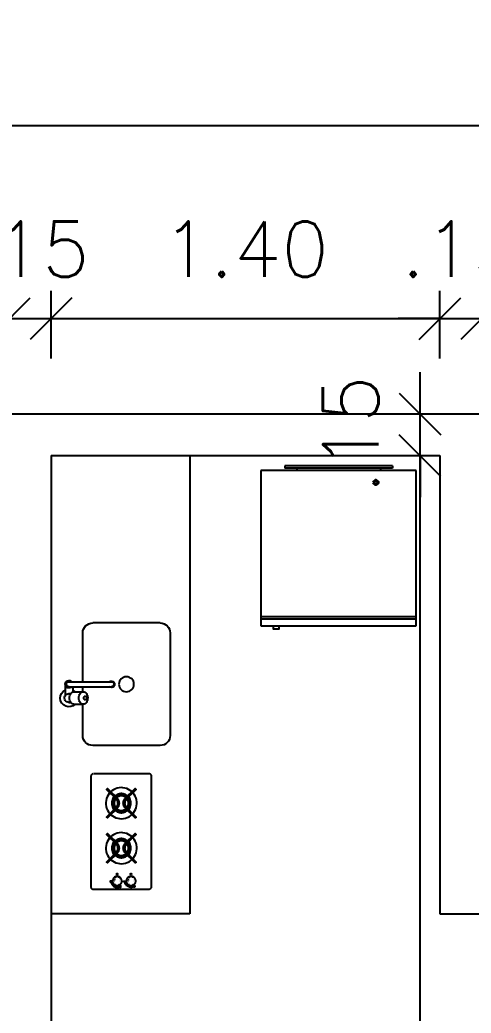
# Model space of a CAD drawing. Header units: millimetres. Extents: x 45003 to 46969, y 6653 to 6979.
# Drawn here: x 45060.404 to 45062.029, y 6876.732 to 6880.308 of the extents above; entities that cross this region are included whole.
import ezdxf

# ---------------------------------------------------------------- set-up
doc = ezdxf.new("R2010")
doc.units = ezdxf.units.MM
for name, color, linetype in [('ARQ-ALVENARIA', 4, 'Continuous'), ('ARQ-COTAS', 30, 'Continuous'), ('ARQ-EQ-COZ', 1, 'Continuous')]:
    doc.layers.add(name, color=color, linetype=linetype)
doc.styles.add('Romans_Anot', font='romans.shx')
doc.dimstyles.new('Escala 1-100', dxfattribs={"dimtxt": 0.2, "dimasz": 0.15, "dimexe": 0.1, "dimexo": 0.2, "dimgap": 0.15, "dimtad": 1, "dimzin": 4, "dimdsep": 46, "dimtxsty": 'Romans_Anot', "dimblk": 'OBLIQUE', "dimcen": 0.25, "dimclrd": 256, "dimclre": 256, "dimclrt": 2, "dimadec": 0, "dimazin": 0, "dimtfac": 1, "dimtix": 1, "dimtmove": 2, "dimatfit": 3, "dimfxl": 0, "dimlwd": -1, "dimlwe": -1, "dimarcsym": 0})

# ---------------------------------------------------------------- blocks, each defined once
blk = doc.blocks.new('Cubinox-e-pl')
for p, q in [((0.445, 0.245), (0.175, 0.245)), ((0.135, 0.205), (0.135, 0.08)), ((0.485, -0.205), (0.485, 0.205)), ((0.0996, 0.08), (0.1372, 0.08)), ((0.065, 0), (0.065, 0.0435)), ((0.08, 0.0725), (0.087, 0.0725)), ((0.08, 0.0375), (0.087, 0.0375)), ((0.08, 0.01), (0.25, 0.01)), ((0.095, 0.01), (0.095, 0.0309)), ((0.0996, 0.03), (0.1372, 0.03)), ((0.135, 0.03), (0.135, 0.01)), ((0.08, -0.01), (0.25, -0.01)), ((0.135, -0.01), (0.135, -0.205)), ((0.445, -0.245), (0.175, -0.245))]:
    blk.add_line(p, q)
blk.add_lwpolyline([(0.0996, 0.08, 0.133256), (0.0932, 0.0783, 0.106756), (0.0871, 0.0727, 0.082828), (0.0834, 0.0649, 0.071352), (0.0819, 0.055, 0.071352), (0.0834, 0.0451, 0.082828), (0.0871, 0.0373, 0.106756), (0.0932, 0.0317, 0.133256), (0.0996, 0.03, 0.133256)], format="xyb")
for points in [[(0.1372, 0.03, 0.133256), (0.1436, 0.0317, 0.106756), (0.1497, 0.0373, 0.082828), (0.1535, 0.0451, 0.071352), (0.1549, 0.055, 0.071352), (0.1535, 0.0649, 0.082828), (0.1497, 0.0727, 0.106756), (0.1436, 0.0783, 0.133256), (0.1372, 0.08, 0.133256), (0.1308, 0.0783, 0.106756), (0.1247, 0.0727, 0.082828), (0.121, 0.0649, 0.071352), (0.1195, 0.055, 0.071352), (0.121, 0.0451, 0.082828), (0.1247, 0.0373, 0.106756), (0.1308, 0.0317, 0.133256)], [(0.1447, 0.0625, 0.133256), (0.1428, 0.062, 0.106756), (0.141, 0.0603, 0.082828), (0.1398, 0.058, 0.071352), (0.1394, 0.055, 0.071352), (0.1398, 0.052, 0.082828), (0.141, 0.0497, 0.106756), (0.1428, 0.048, 0.133256), (0.1447, 0.0475, 0.133256), (0.1466, 0.048, 0.106756), (0.1485, 0.0497, 0.082828), (0.1496, 0.052, 0.071352), (0.15, 0.055, 0.071352), (0.1496, 0.058, 0.082828), (0.1485, 0.0603, 0.106756), (0.1466, 0.062, 0.133256)]]:
    blk.add_lwpolyline(points, format="xyb", close=True)
blk.add_circle((0.31, 0), 0.03)
for centre, radius, start, end in [((0.175, 0.205), 0.04, 90, 180), ((0.445, 0.205), 0.04, 0, 90), ((0.08, 0.055), 0.035, 45.5847, 244.6231), ((0.08, 0.055), 0.0175, 90, 204.62), ((0.055, 0.0435), 0.01, 0, 24.62), ((0.08, 0.055), 0.0175, 211.0027, 270), ((0.08, 0), 0.015, 41.8103, 318.1897), ((0.08, 0), 0.01, 90.0002, 270.0002), ((0.08, 0.055), 0.035, 295.3769, 314.4153), ((0.25, 0), 0.0125, 233.1301, 126.8699), ((0.25, 0), 0.01, 270.0001, 90.0001), ((0.175, -0.205), 0.04, 180, 270), ((0.445, -0.205), 0.04, 270, 0)]:
    blk.add_arc(centre, radius, start, end)
blk = doc.blocks.new('Refrigeradora')
for p, q in [((0.02, 0.325), (0.67, 0.325)), ((0.02, -0.325), (0.02, 0.325)), ((0.63, 0.325), (0.63, -0.325)), ((0.64, 0.325), (0.64, -0.325)), ((0.67, 0.325), (0.67, -0.325)), ((0, -0.225), (0, 0.225)), ((0, 0.225), (0.01, 0.225)), ((0.01, -0.225), (0.01, 0.225)), ((0.01, 0.175), (0.02, 0.175)), ((0.01, -0.175), (0.02, -0.175)), ((0, -0.225), (0.01, -0.225)), ((0.67, -0.325), (0.02, -0.325))]:
    blk.add_line(p, q)
blk.add_lwpolyline([(0.67, 0.274), (0.682, 0.274), (0.682, 0.2485), (0.67, 0.2485)])
blk = doc.blocks.new('_Oblique')
at = {"color": 0, "linetype": 'ByBlock', "lineweight": -2}
blk.add_line((-0.5, -0.5), (0.5, 0.5), dxfattribs=at)
blk = doc.blocks.new('*D87')
at = {"layer": 'ARQ-COTAS', "transparency": 16777216}
for p, q in [((45058.0665, 6879.0893), (45058.0665, 6879.3324)), ((45060.3665, 6879.0893), (45060.3665, 6879.3324)), ((45058.0665, 6879.2324), (45060.3665, 6879.2324))]:
    blk.add_line(p, q, dxfattribs=at)
at = {"layer": 'Defpoints', "color": 0, "transparency": 16777216}
for p in [(45060.3665, 6879.2324), (45058.0665, 6878.8893), (45060.3665, 6878.8893)]:
    blk.add_point(p, dxfattribs=at)
at = {"layer": 'ARQ-COTAS', "transparency": 16777216, "xscale": 0.15, "yscale": 0.15, "zscale": 0.15, "rotation": 180}
blk.add_blockref('_Oblique', (45058.0665, 6879.2324), dxfattribs=at)
at = {"layer": 'ARQ-COTAS', "transparency": 16777216, "xscale": 0.15, "yscale": 0.15, "zscale": 0.15}
blk.add_blockref('_Oblique', (45060.3665, 6879.2324), dxfattribs=at)
at = {"layer": 'ARQ-COTAS', "color": 2, "transparency": 16777216, "insert": (45059.2165, 6879.4824), "char_height": 0.2, "attachment_point": 5, "style": 'Romans_Anot'}
blk.add_mtext('2.30', dxfattribs=at)
blk = doc.blocks.new('*D88')
at = {"layer": 'ARQ-COTAS', "transparency": 16777216}
for p, q in [((45060.3665, 6879.0893), (45060.3665, 6879.3324)), ((45060.5165, 6879.0893), (45060.5165, 6879.3324)), ((45060.3665, 6879.2324), (45060.2165, 6879.2324)), ((45060.3665, 6879.2324), (45060.5165, 6879.2324)), ((45060.5165, 6879.2324), (45060.6665, 6879.2324))]:
    blk.add_line(p, q, dxfattribs=at)
at = {"layer": 'Defpoints', "color": 0, "transparency": 16777216}
for p in [(45060.5165, 6879.2324), (45060.3665, 6878.8893), (45060.5165, 6878.8893)]:
    blk.add_point(p, dxfattribs=at)
at = {"layer": 'ARQ-COTAS', "transparency": 16777216, "xscale": 0.15, "yscale": 0.15, "zscale": 0.15}
blk.add_blockref('_Oblique', (45060.3665, 6879.2324), dxfattribs=at)
at = {"layer": 'ARQ-COTAS', "transparency": 16777216, "xscale": 0.15, "yscale": 0.15, "zscale": 0.15, "rotation": 180}
blk.add_blockref('_Oblique', (45060.5165, 6879.2324), dxfattribs=at)
at = {"layer": 'ARQ-COTAS', "color": 2, "transparency": 16777216, "insert": (45060.4415, 6879.4824), "char_height": 0.2, "attachment_point": 5, "style": 'Romans_Anot'}
blk.add_mtext('.15', dxfattribs=at)
blk = doc.blocks.new('*D89')
at = {"layer": 'ARQ-COTAS', "transparency": 16777216}
for p, q in [((45060.5165, 6879.0893), (45060.5165, 6879.3324)), ((45061.9165, 6879.0893), (45061.9165, 6879.3324)), ((45060.5165, 6879.2324), (45061.9165, 6879.2324))]:
    blk.add_line(p, q, dxfattribs=at)
at = {"layer": 'Defpoints', "color": 0, "transparency": 16777216}
for p in [(45061.9165, 6879.2324), (45060.5165, 6878.8893), (45061.9165, 6878.8893)]:
    blk.add_point(p, dxfattribs=at)
at = {"layer": 'ARQ-COTAS', "transparency": 16777216, "xscale": 0.15, "yscale": 0.15, "zscale": 0.15, "rotation": 180}
blk.add_blockref('_Oblique', (45060.5165, 6879.2324), dxfattribs=at)
at = {"layer": 'ARQ-COTAS', "transparency": 16777216, "xscale": 0.15, "yscale": 0.15, "zscale": 0.15}
blk.add_blockref('_Oblique', (45061.9165, 6879.2324), dxfattribs=at)
at = {"layer": 'ARQ-COTAS', "color": 2, "transparency": 16777216, "insert": (45061.2165, 6879.4824), "char_height": 0.2, "attachment_point": 5, "style": 'Romans_Anot'}
blk.add_mtext('1.40', dxfattribs=at)
blk = doc.blocks.new('*D90')
at = {"layer": 'ARQ-COTAS', "transparency": 16777216}
for p, q in [((45061.9165, 6879.0893), (45061.9165, 6879.3324)), ((45062.0665, 6879.0893), (45062.0665, 6879.3324)), ((45061.9165, 6879.2324), (45061.7665, 6879.2324)), ((45061.9165, 6879.2324), (45062.0665, 6879.2324)), ((45062.0665, 6879.2324), (45062.2165, 6879.2324))]:
    blk.add_line(p, q, dxfattribs=at)
at = {"layer": 'Defpoints', "color": 0, "transparency": 16777216}
for p in [(45062.0665, 6879.2324), (45061.9165, 6878.8893), (45062.0665, 6878.8893)]:
    blk.add_point(p, dxfattribs=at)
at = {"layer": 'ARQ-COTAS', "transparency": 16777216, "xscale": 0.15, "yscale": 0.15, "zscale": 0.15}
blk.add_blockref('_Oblique', (45061.9165, 6879.2324), dxfattribs=at)
at = {"layer": 'ARQ-COTAS', "transparency": 16777216, "xscale": 0.15, "yscale": 0.15, "zscale": 0.15, "rotation": 180}
blk.add_blockref('_Oblique', (45062.0665, 6879.2324), dxfattribs=at)
at = {"layer": 'ARQ-COTAS', "color": 2, "transparency": 16777216, "insert": (45061.9915, 6879.4824), "char_height": 0.2, "attachment_point": 5, "style": 'Romans_Anot'}
blk.add_mtext('.15', dxfattribs=at)
blk = doc.blocks.new('*D91')
at = {"layer": 'ARQ-COTAS', "transparency": 16777216}
for p, q in [((45062.0665, 6879.0893), (45062.0665, 6879.3324)), ((45064.3665, 6879.0893), (45064.3665, 6879.3324)), ((45062.0665, 6879.2324), (45064.3665, 6879.2324))]:
    blk.add_line(p, q, dxfattribs=at)
at = {"layer": 'Defpoints', "color": 0, "transparency": 16777216}
for p in [(45064.3665, 6879.2324), (45062.0665, 6878.8893), (45064.3665, 6878.8893)]:
    blk.add_point(p, dxfattribs=at)
at = {"layer": 'ARQ-COTAS', "transparency": 16777216, "xscale": 0.15, "yscale": 0.15, "zscale": 0.15, "rotation": 180}
blk.add_blockref('_Oblique', (45062.0665, 6879.2324), dxfattribs=at)
at = {"layer": 'ARQ-COTAS', "transparency": 16777216, "xscale": 0.15, "yscale": 0.15, "zscale": 0.15}
blk.add_blockref('_Oblique', (45064.3665, 6879.2324), dxfattribs=at)
at = {"layer": 'ARQ-COTAS', "color": 2, "transparency": 16777216, "insert": (45063.2165, 6879.4824), "char_height": 0.2, "attachment_point": 5, "style": 'Romans_Anot'}
blk.add_mtext('2.30', dxfattribs=at)
blk = doc.blocks.new('*D117')
at = {"layer": 'ARQ-COTAS', "transparency": 16777216}
for p, q in [((45052.5165, 6879.0893), (45052.5165, 6880.0267)), ((45088.3665, 6879.0893), (45088.3665, 6880.0267)), ((45088.3665, 6879.9267), (45052.5165, 6879.9267))]:
    blk.add_line(p, q, dxfattribs=at)
at = {"layer": 'Defpoints', "color": 0, "transparency": 16777216}
for p in [(45052.5165, 6879.9267), (45052.5165, 6878.8893), (45088.3665, 6878.8893)]:
    blk.add_point(p, dxfattribs=at)
at = {"layer": 'ARQ-COTAS', "transparency": 16777216, "xscale": 0.15, "yscale": 0.15, "zscale": 0.15, "rotation": 180}
blk.add_blockref('_Oblique', (45052.5165, 6879.9267), dxfattribs=at)
at = {"layer": 'ARQ-COTAS', "transparency": 16777216, "xscale": 0.15, "yscale": 0.15, "zscale": 0.15}
blk.add_blockref('_Oblique', (45088.3665, 6879.9267), dxfattribs=at)
at = {"layer": 'ARQ-COTAS', "color": 2, "transparency": 16777216, "insert": (45070.4415, 6880.1767), "char_height": 0.2, "attachment_point": 5, "style": 'Romans_Anot'}
blk.add_mtext('35.85', dxfattribs=at)
blk = doc.blocks.new('*D122')
at = {"layer": 'ARQ-COTAS', "transparency": 16777216}
for p, q in [((45061.7165, 6878.7393), (45061.7452, 6878.7393)), ((45061.8452, 6873.3893), (45061.8452, 6878.7393)), ((45061.6165, 6873.3893), (45061.9452, 6873.3893))]:
    blk.add_line(p, q, dxfattribs=at)
at = {"layer": 'Defpoints', "color": 0, "transparency": 16777216}
for p in [(45061.8452, 6878.7393), (45061.9165, 6878.7393), (45061.4165, 6873.3893)]:
    blk.add_point(p, dxfattribs=at)
at = {"layer": 'ARQ-COTAS', "transparency": 16777216, "xscale": 0.15, "yscale": 0.15, "zscale": 0.15}
for p, rotation in [((45061.8452, 6878.7393), 90), ((45061.8452, 6873.3893), 270)]:
    blk.add_blockref('_Oblique', p, dxfattribs=dict(at, rotation=rotation))
at = {"layer": 'ARQ-COTAS', "color": 2, "transparency": 16777216, "insert": (45061.5952, 6876.3691), "char_height": 0.2, "attachment_point": 5, "rotation": 90, "style": 'Romans_Anot'}
blk.add_mtext('5.35', dxfattribs=at)
blk = doc.blocks.new('*D123')
at = {"layer": 'ARQ-COTAS', "transparency": 16777216}
for p, q in [((45061.8452, 6878.8893), (45061.8452, 6879.0393)), ((45061.7165, 6878.8893), (45061.7452, 6878.8893)), ((45061.8452, 6878.7393), (45061.8452, 6878.8893)), ((45061.7165, 6878.7393), (45061.7452, 6878.7393)), ((45061.8452, 6878.7393), (45061.8452, 6878.5893))]:
    blk.add_line(p, q, dxfattribs=at)
at = {"layer": 'Defpoints', "color": 0, "transparency": 16777216}
for p in [(45061.8452, 6878.8893), (45061.9165, 6878.8893), (45061.9165, 6878.7393)]:
    blk.add_point(p, dxfattribs=at)
at = {"layer": 'ARQ-COTAS', "transparency": 16777216, "xscale": 0.15, "yscale": 0.15, "zscale": 0.15}
for p, rotation in [((45061.8452, 6878.8893), 270), ((45061.8452, 6878.7393), 90)]:
    blk.add_blockref('_Oblique', p, dxfattribs=dict(at, rotation=rotation))
at = {"layer": 'ARQ-COTAS', "color": 2, "transparency": 16777216, "insert": (45061.5952, 6878.8143), "char_height": 0.2, "attachment_point": 5, "rotation": 90, "style": 'Romans_Anot'}
blk.add_mtext('.15', dxfattribs=at)

msp = doc.modelspace()

# ---------------------------------------------------------------- linework, layer by layer
at = {"layer": 'ARQ-ALVENARIA'}
for p, q in [((45059.4665, 6878.8893), (45062.9665, 6878.8893)), ((45060.5165, 6878.7393), (45061.9165, 6878.7393)), ((45060.5165, 6878.7393), (45060.5165, 6873.3893)), ((45061.9165, 6878.7393), (45061.9165, 6877.0893)), ((45061.9165, 6877.0893), (45062.1665, 6877.0893))]:
    msp.add_line(p, q, dxfattribs=at)
at = {"layer": 'ARQ-EQ-COZ'}
for p, q in [((45061.0165, 6878.7393), (45061.0165, 6877.0893)), ((45060.7897, 6877.5045), (45060.7894, 6877.5049)), ((45060.7916, 6877.5019), (45060.7897, 6877.5045)), ((45060.7932, 6877.499), (45060.7916, 6877.5019)), ((45060.7944, 6877.4959), (45060.7932, 6877.499)), ((45060.7942, 6877.4797), (45060.795, 6877.4828)), ((45060.7951, 6877.4927), (45060.7944, 6877.4959)), ((45060.795, 6877.4828), (45060.7955, 6877.4861)), ((45060.7955, 6877.4894), (45060.7951, 6877.4927)), ((45060.7955, 6877.4861), (45060.7955, 6877.4894)), ((45060.7852, 6877.4754), (45060.7894, 6877.4712)), ((45060.7894, 6877.4712), (45060.7913, 6877.4738)), ((45060.7913, 6877.4738), (45060.7929, 6877.4766)), ((45060.7929, 6877.4766), (45060.7942, 6877.4797)), ((45060.7897, 6877.3426), (45060.7894, 6877.3429)), ((45060.7916, 6877.3399), (45060.7897, 6877.3426)), ((45060.7932, 6877.337), (45060.7916, 6877.3399)), ((45060.7852, 6877.3134), (45060.7894, 6877.3092)), ((45060.7894, 6877.3092), (45060.7913, 6877.3118)), ((45060.7913, 6877.3118), (45060.7929, 6877.3146)), ((45060.7929, 6877.3146), (45060.7942, 6877.3177)), ((45060.7944, 6877.3339), (45060.7932, 6877.337)), ((45060.7942, 6877.3177), (45060.795, 6877.3209)), ((45060.7951, 6877.3307), (45060.7944, 6877.3339)), ((45060.795, 6877.3209), (45060.7955, 6877.3241)), ((45060.7955, 6877.3274), (45060.7951, 6877.3307)), ((45060.7955, 6877.3241), (45060.7955, 6877.3274)), ((45060.7453, 6877.2054), (45060.7453, 6877.2054)), ((45060.7456, 6877.2009), (45060.7456, 6877.2009)), ((45060.7514, 6877.2235), (45060.7511, 6877.2234)), ((45060.7531, 6877.2238), (45060.7531, 6877.2238)), ((45060.7583, 6877.2231), (45060.758, 6877.2232)), ((45060.7593, 6877.2227), (45060.7593, 6877.2227)), ((45060.7633, 6877.2054), (45060.7633, 6877.2054)), ((45060.7953, 6877.2054), (45060.7953, 6877.2054)), ((45060.7956, 6877.2009), (45060.7956, 6877.2009)), ((45060.8014, 6877.2235), (45060.8011, 6877.2234)), ((45060.8031, 6877.2238), (45060.8031, 6877.2238)), ((45060.8083, 6877.2231), (45060.808, 6877.2232)), ((45060.8093, 6877.2227), (45060.8093, 6877.2227)), ((45060.8133, 6877.2054), (45060.8133, 6877.2054)), ((45060.7587, 6877.1925), (45060.7588, 6877.1925)), ((45060.8087, 6877.1925), (45060.8088, 6877.1925)), ((45061.0165, 6877.0893), (45060.5165, 6877.0893))]:
    msp.add_line(p, q, dxfattribs=at)
for points in [[(45060.6675, 6877.5939), (45060.6662, 6877.5935), (45060.665, 6877.5929), (45060.6638, 6877.5921), (45060.6628, 6877.5912), (45060.6619, 6877.5902), (45060.6612, 6877.5891), (45060.6606, 6877.5879), (45060.6601, 6877.5866), (45060.6599, 6877.5852)], [(45060.8784, 6877.1838), (45060.8784, 6877.5839), (45060.8783, 6877.5852), (45060.8781, 6877.5866), (45060.8776, 6877.5879), (45060.877, 6877.5891), (45060.8763, 6877.5902), (45060.8754, 6877.5912), (45060.8744, 6877.5921), (45060.8732, 6877.5929), (45060.872, 6877.5935), (45060.8707, 6877.5939), (45060.8694, 6877.5942), (45060.868, 6877.5943), (45060.67, 6877.5943)], [(45060.6598, 6877.5848), (45060.6598, 6877.1877), (45060.6599, 6877.1863), (45060.6601, 6877.185), (45060.6606, 6877.1837), (45060.6612, 6877.1825), (45060.6619, 6877.1814), (45060.6628, 6877.1803), (45060.6638, 6877.1794)], [(45060.7283, 6877.5259), (45060.7256, 6877.523), (45060.7215, 6877.5172), (45060.7183, 6877.511), (45060.7158, 6877.5044), (45060.7142, 6877.4976), (45060.7134, 6877.4906), (45060.7135, 6877.4835), (45060.7145, 6877.4766), (45060.7164, 6877.4698), (45060.7191, 6877.4633), (45060.7226, 6877.4572), (45060.7269, 6877.4516), (45060.7282, 6877.4502)], [(45060.7492, 6877.5049), (45060.7483, 6877.5059), (45060.7459, 6877.5083), (45060.7434, 6877.5108), (45060.7283, 6877.5259), (45060.7163, 6877.5379), (45060.7195, 6877.5411), (45060.7314, 6877.5292), (45060.7466, 6877.514), (45060.749, 6877.5115), (45060.7515, 6877.5091), (45060.7525, 6877.5081), (45060.7567, 6877.5039)], [(45060.8072, 6877.5292), (45060.8069, 6877.5296), (45060.8014, 6877.5339), (45060.7954, 6877.5376), (45060.789, 6877.5405), (45060.7822, 6877.5425), (45060.7753, 6877.5437), (45060.7683, 6877.544), (45060.7613, 6877.5435), (45060.7544, 6877.542), (45060.7478, 6877.5397), (45060.7415, 6877.5366), (45060.7356, 6877.5327), (45060.7314, 6877.5292)], [(45060.7921, 6877.514), (45060.7914, 6877.5147), (45060.7878, 6877.5173), (45060.784, 6877.5193), (45060.78, 6877.5209), (45060.7758, 6877.522), (45060.7715, 6877.5226), (45060.7672, 6877.5226), (45060.7628, 6877.522), (45060.7586, 6877.5209), (45060.7546, 6877.5193), (45060.7508, 6877.5173), (45060.7473, 6877.5147), (45060.7466, 6877.514)], [(45060.7928, 6877.4678), (45060.7944, 6877.4698), (45060.7965, 6877.4731), (45060.7982, 6877.4766), (45060.7994, 6877.4803), (45060.8001, 6877.4842), (45060.8004, 6877.4881), (45060.8001, 6877.492), (45060.7994, 6877.4958), (45060.7982, 6877.4995), (45060.7965, 6877.503), (45060.7944, 6877.5063), (45060.7928, 6877.5083), (45060.7953, 6877.5108), (45060.8104, 6877.5259), (45060.8224, 6877.5379), (45060.8192, 6877.5411), (45060.8072, 6877.5292), (45060.7921, 6877.514), (45060.7896, 6877.5115), (45060.7891, 6877.512), (45060.786, 6877.5143), (45060.7825, 6877.5162), (45060.7789, 6877.5176), (45060.7751, 6877.5186), (45060.7713, 6877.5191), (45060.7674, 6877.5191), (45060.7635, 6877.5186), (45060.7597, 6877.5176), (45060.7561, 6877.5162), (45060.7527, 6877.5143), (45060.7495, 6877.512), (45060.749, 6877.5115)], [(45060.8104, 6877.4502), (45060.8131, 6877.4532), (45060.8171, 6877.459), (45060.8204, 6877.4652), (45060.8229, 6877.4718), (45060.8245, 6877.4786), (45060.8252, 6877.4856), (45060.8251, 6877.4926), (45060.8241, 6877.4996), (45060.8222, 6877.5063), (45060.8195, 6877.5128), (45060.816, 6877.5189), (45060.8118, 6877.5245), (45060.8104, 6877.5259)], [(45060.7434, 6877.5108), (45060.7414, 6877.5084), (45060.739, 6877.5047), (45060.7372, 6877.5008), (45060.7358, 6877.4967), (45060.735, 6877.4924), (45060.7348, 6877.4881), (45060.735, 6877.4837), (45060.7358, 6877.4795), (45060.7372, 6877.4753), (45060.739, 6877.4714), (45060.7414, 6877.4678), (45060.7434, 6877.4653)], [(45060.7459, 6877.5083), (45060.7442, 6877.5063), (45060.7421, 6877.503), (45060.7404, 6877.4995), (45060.7392, 6877.4958), (45060.7385, 6877.492), (45060.7383, 6877.4881), (45060.7385, 6877.4842), (45060.7392, 6877.4803), (45060.7404, 6877.4766), (45060.7421, 6877.4731), (45060.7442, 6877.4698), (45060.7459, 6877.4678)], [(45060.7483, 6877.5059), (45060.747, 6877.5043), (45060.7452, 6877.5013), (45060.7437, 6877.4982), (45060.7426, 6877.4949), (45060.742, 6877.4915), (45060.7418, 6877.4881), (45060.742, 6877.4846), (45060.7426, 6877.4812), (45060.7437, 6877.4779), (45060.7452, 6877.4748), (45060.747, 6877.4719), (45060.7483, 6877.4703)], [(45060.7871, 6877.5091), (45060.7869, 6877.5093), (45060.7841, 6877.5113), (45060.7811, 6877.513), (45060.7778, 6877.5143), (45060.7745, 6877.5151), (45060.7711, 6877.5156), (45060.7676, 6877.5156), (45060.7642, 6877.5151), (45060.7608, 6877.5143), (45060.7576, 6877.513), (45060.7546, 6877.5113), (45060.7518, 6877.5093), (45060.7515, 6877.5091)], [(45060.7862, 6877.5081), (45060.785, 6877.5091), (45060.7822, 6877.5109), (45060.7793, 6877.5123), (45060.7761, 6877.5134), (45060.7729, 6877.5141), (45060.7696, 6877.5143), (45060.7663, 6877.5141), (45060.7631, 6877.5136), (45060.76, 6877.5126), (45060.757, 6877.5112), (45060.7542, 6877.5095), (45060.7525, 6877.5081)], [(45060.7535, 6877.4754), (45060.7546, 6877.4771), (45060.7556, 6877.4792), (45060.7564, 6877.4813), (45060.7569, 6877.4835), (45060.7573, 6877.4858), (45060.7574, 6877.4881), (45060.7573, 6877.4903), (45060.7569, 6877.4926), (45060.7564, 6877.4948), (45060.7556, 6877.4969), (45060.7546, 6877.499), (45060.7535, 6877.5007)], [(45060.7896, 6877.5115), (45060.7871, 6877.5091), (45060.7862, 6877.5081), (45060.782, 6877.5039)], [(45060.7852, 6877.5007), (45060.7894, 6877.5049), (45060.7903, 6877.5059), (45060.7928, 6877.5083)], [(45060.7903, 6877.4703), (45060.7916, 6877.4719), (45060.7935, 6877.4748), (45060.7949, 6877.4779), (45060.796, 6877.4812), (45060.7967, 6877.4846), (45060.7969, 6877.4881), (45060.7967, 6877.4915), (45060.796, 6877.4949), (45060.7949, 6877.4982), (45060.7935, 6877.5013), (45060.7916, 6877.5043), (45060.7903, 6877.5059)], [(45060.7953, 6877.4653), (45060.7973, 6877.4678), (45060.7996, 6877.4714), (45060.8015, 6877.4753), (45060.8028, 6877.4795), (45060.8036, 6877.4837), (45060.8039, 6877.4881), (45060.8036, 6877.4924), (45060.8028, 6877.4967), (45060.8015, 6877.5008), (45060.7996, 6877.5047), (45060.7973, 6877.5084), (45060.7953, 6877.5108)], [(45060.7493, 6877.4712), (45060.7483, 6877.4703), (45060.7459, 6877.4678), (45060.7434, 6877.4653), (45060.7282, 6877.4502), (45060.7163, 6877.4382), (45060.7195, 6877.435), (45060.7314, 6877.447), (45060.7466, 6877.4621), (45060.749, 6877.4646), (45060.7515, 6877.4671), (45060.7518, 6877.4668), (45060.7546, 6877.4648), (45060.7576, 6877.4631), (45060.7608, 6877.4619), (45060.7642, 6877.461), (45060.7676, 6877.4606), (45060.7711, 6877.4606), (45060.7745, 6877.461), (45060.7778, 6877.4619), (45060.7811, 6877.4631), (45060.7841, 6877.4648), (45060.7869, 6877.4668), (45060.7871, 6877.4671)], [(45060.7314, 6877.447), (45060.7318, 6877.4466), (45060.7373, 6877.4422), (45060.7433, 6877.4385), (45060.7497, 6877.4357), (45060.7564, 6877.4336), (45060.7633, 6877.4324), (45060.7703, 6877.4321), (45060.7773, 6877.4327), (45060.7842, 6877.4341), (45060.7909, 6877.4364), (45060.7972, 6877.4395), (45060.803, 6877.4434), (45060.8072, 6877.447)], [(45060.7466, 6877.4621), (45060.7473, 6877.4614), (45060.7508, 6877.4589), (45060.7546, 6877.4568), (45060.7586, 6877.4552), (45060.7628, 6877.4541), (45060.7672, 6877.4536), (45060.7715, 6877.4536), (45060.7758, 6877.4541), (45060.78, 6877.4552), (45060.784, 6877.4568), (45060.7878, 6877.4589), (45060.7914, 6877.4614), (45060.7921, 6877.4621)], [(45060.749, 6877.4646), (45060.7495, 6877.4641), (45060.7527, 6877.4618), (45060.7561, 6877.46), (45060.7597, 6877.4585), (45060.7635, 6877.4576), (45060.7674, 6877.4571), (45060.7713, 6877.4571), (45060.7751, 6877.4576), (45060.7789, 6877.4585), (45060.7825, 6877.46), (45060.786, 6877.4618), (45060.7891, 6877.4641), (45060.7896, 6877.4646)], [(45060.7515, 6877.4671), (45060.7525, 6877.468), (45060.7567, 6877.4722)], [(45060.7525, 6877.468), (45060.7537, 6877.467), (45060.7564, 6877.4652), (45060.7594, 6877.4638), (45060.7625, 6877.4627), (45060.7657, 6877.4621), (45060.769, 6877.4618), (45060.7723, 6877.462), (45060.7755, 6877.4626), (45060.7787, 6877.4636), (45060.7817, 6877.4649), (45060.7845, 6877.4667), (45060.7862, 6877.468)], [(45060.7894, 6877.4712), (45060.7903, 6877.4703), (45060.7928, 6877.4678), (45060.7953, 6877.4653), (45060.8104, 6877.4502), (45060.8224, 6877.4382), (45060.8192, 6877.435), (45060.8072, 6877.447), (45060.7921, 6877.4621), (45060.7896, 6877.4646), (45060.7871, 6877.4671), (45060.7862, 6877.468), (45060.782, 6877.4722)], [(45060.7492, 6877.343), (45060.7483, 6877.3439), (45060.7459, 6877.3463), (45060.7434, 6877.3488), (45060.7283, 6877.3639), (45060.7163, 6877.3759), (45060.7195, 6877.3791), (45060.7314, 6877.3672), (45060.7466, 6877.352), (45060.749, 6877.3496), (45060.7515, 6877.3471), (45060.7525, 6877.3461), (45060.7567, 6877.3419)], [(45060.8072, 6877.3672), (45060.8069, 6877.3676), (45060.8014, 6877.3719), (45060.7954, 6877.3756), (45060.789, 6877.3785), (45060.7822, 6877.3805), (45060.7753, 6877.3817), (45060.7683, 6877.382), (45060.7613, 6877.3815), (45060.7544, 6877.38), (45060.7478, 6877.3777), (45060.7415, 6877.3746), (45060.7356, 6877.3707), (45060.7314, 6877.3672)], [(45060.7928, 6877.3058), (45060.7944, 6877.3078), (45060.7965, 6877.3111), (45060.7982, 6877.3146), (45060.7994, 6877.3184), (45060.8001, 6877.3222), (45060.8004, 6877.3261), (45060.8001, 6877.33), (45060.7994, 6877.3338), (45060.7982, 6877.3375), (45060.7965, 6877.341), (45060.7944, 6877.3443), (45060.7928, 6877.3463), (45060.7953, 6877.3488), (45060.8104, 6877.364), (45060.8224, 6877.3759), (45060.8192, 6877.3791), (45060.8072, 6877.3672), (45060.7921, 6877.352), (45060.7896, 6877.3496), (45060.7891, 6877.35), (45060.786, 6877.3523), (45060.7825, 6877.3542), (45060.7789, 6877.3556), (45060.7751, 6877.3566), (45060.7713, 6877.3571), (45060.7674, 6877.3571), (45060.7635, 6877.3566), (45060.7597, 6877.3556), (45060.7561, 6877.3542), (45060.7527, 6877.3523), (45060.7495, 6877.35), (45060.749, 6877.3496)], [(45060.7283, 6877.3639), (45060.7256, 6877.361), (45060.7215, 6877.3552), (45060.7183, 6877.349), (45060.7158, 6877.3424), (45060.7142, 6877.3356), (45060.7134, 6877.3286), (45060.7135, 6877.3215), (45060.7145, 6877.3146), (45060.7164, 6877.3078), (45060.7191, 6877.3013), (45060.7226, 6877.2952), (45060.7269, 6877.2896), (45060.7282, 6877.2882)], [(45060.7434, 6877.3488), (45060.7414, 6877.3464), (45060.739, 6877.3427), (45060.7372, 6877.3388), (45060.7358, 6877.3347), (45060.735, 6877.3304), (45060.7348, 6877.3261), (45060.735, 6877.3217), (45060.7358, 6877.3175), (45060.7372, 6877.3134), (45060.739, 6877.3094), (45060.7414, 6877.3058), (45060.7434, 6877.3033)], [(45060.7459, 6877.3463), (45060.7442, 6877.3443), (45060.7421, 6877.341), (45060.7404, 6877.3375), (45060.7392, 6877.3338), (45060.7385, 6877.33), (45060.7383, 6877.3261), (45060.7385, 6877.3222), (45060.7392, 6877.3184), (45060.7404, 6877.3146), (45060.7421, 6877.3111), (45060.7442, 6877.3078), (45060.7459, 6877.3058)], [(45060.7483, 6877.3439), (45060.747, 6877.3423), (45060.7452, 6877.3394), (45060.7437, 6877.3362), (45060.7426, 6877.3329), (45060.742, 6877.3295), (45060.7418, 6877.3261), (45060.742, 6877.3226), (45060.7426, 6877.3192), (45060.7437, 6877.3159), (45060.7452, 6877.3128), (45060.747, 6877.3099), (45060.7483, 6877.3083)], [(45060.7921, 6877.352), (45060.7914, 6877.3527), (45060.7878, 6877.3553), (45060.784, 6877.3574), (45060.78, 6877.359), (45060.7758, 6877.36), (45060.7715, 6877.3606), (45060.7672, 6877.3606), (45060.7628, 6877.36), (45060.7586, 6877.359), (45060.7546, 6877.3574), (45060.7508, 6877.3553), (45060.7473, 6877.3527), (45060.7466, 6877.352)], [(45060.7871, 6877.3471), (45060.7869, 6877.3473), (45060.7841, 6877.3493), (45060.7811, 6877.351), (45060.7778, 6877.3523), (45060.7745, 6877.3531), (45060.7711, 6877.3536), (45060.7676, 6877.3536), (45060.7642, 6877.3531), (45060.7608, 6877.3523), (45060.7576, 6877.351), (45060.7546, 6877.3493), (45060.7518, 6877.3473), (45060.7515, 6877.3471)], [(45060.7862, 6877.3461), (45060.785, 6877.3471), (45060.7822, 6877.3489), (45060.7793, 6877.3503), (45060.7761, 6877.3514), (45060.7729, 6877.3521), (45060.7696, 6877.3523), (45060.7663, 6877.3521), (45060.7631, 6877.3516), (45060.76, 6877.3506), (45060.757, 6877.3492), (45060.7542, 6877.3475), (45060.7525, 6877.3461)], [(45060.7896, 6877.3496), (45060.7871, 6877.3471), (45060.7862, 6877.3461), (45060.782, 6877.3419)], [(45060.7852, 6877.3387), (45060.7894, 6877.3429), (45060.7903, 6877.3439), (45060.7928, 6877.3463)], [(45060.7903, 6877.3083), (45060.7916, 6877.3099), (45060.7935, 6877.3128), (45060.7949, 6877.3159), (45060.796, 6877.3192), (45060.7967, 6877.3226), (45060.7969, 6877.3261), (45060.7967, 6877.3295), (45060.796, 6877.3329), (45060.7949, 6877.3362), (45060.7935, 6877.3394), (45060.7916, 6877.3423), (45060.7903, 6877.3439)], [(45060.7953, 6877.3033), (45060.7973, 6877.3058), (45060.7996, 6877.3094), (45060.8015, 6877.3134), (45060.8028, 6877.3175), (45060.8036, 6877.3217), (45060.8039, 6877.3261), (45060.8036, 6877.3304), (45060.8028, 6877.3347), (45060.8015, 6877.3388), (45060.7996, 6877.3427), (45060.7973, 6877.3464), (45060.7953, 6877.3488)], [(45060.8104, 6877.2882), (45060.8131, 6877.2912), (45060.8171, 6877.297), (45060.8204, 6877.3032), (45060.8229, 6877.3098), (45060.8245, 6877.3166), (45060.8252, 6877.3236), (45060.8251, 6877.3306), (45060.8241, 6877.3376), (45060.8222, 6877.3443), (45060.8195, 6877.3508), (45060.816, 6877.3569), (45060.8118, 6877.3625), (45060.8104, 6877.364)], [(45060.7493, 6877.3092), (45060.7483, 6877.3083), (45060.7459, 6877.3058), (45060.7434, 6877.3033), (45060.7282, 6877.2882), (45060.7163, 6877.2762), (45060.7195, 6877.273), (45060.7314, 6877.285), (45060.7466, 6877.3001), (45060.749, 6877.3026), (45060.7515, 6877.3051), (45060.7518, 6877.3048), (45060.7546, 6877.3028), (45060.7576, 6877.3011), (45060.7608, 6877.2999), (45060.7642, 6877.299), (45060.7676, 6877.2986), (45060.7711, 6877.2986), (45060.7745, 6877.299), (45060.7778, 6877.2999), (45060.7811, 6877.3011), (45060.7841, 6877.3028), (45060.7869, 6877.3048), (45060.7871, 6877.3051)], [(45060.7515, 6877.3051), (45060.7525, 6877.306), (45060.7567, 6877.3102)], [(45060.7525, 6877.306), (45060.7537, 6877.305), (45060.7564, 6877.3032), (45060.7594, 6877.3018), (45060.7625, 6877.3008), (45060.7657, 6877.3001), (45060.769, 6877.2998), (45060.7723, 6877.3), (45060.7755, 6877.3006), (45060.7787, 6877.3016), (45060.7817, 6877.3029), (45060.7845, 6877.3047), (45060.7862, 6877.306)], [(45060.7535, 6877.3134), (45060.7546, 6877.3152), (45060.7556, 6877.3172), (45060.7564, 6877.3193), (45060.7569, 6877.3215), (45060.7573, 6877.3238), (45060.7574, 6877.3261), (45060.7573, 6877.3284), (45060.7569, 6877.3306), (45060.7564, 6877.3328), (45060.7556, 6877.335), (45060.7546, 6877.337), (45060.7535, 6877.3387)], [(45060.7894, 6877.3092), (45060.7903, 6877.3083), (45060.7928, 6877.3058), (45060.7953, 6877.3033), (45060.8104, 6877.2882), (45060.8224, 6877.2762), (45060.8192, 6877.273), (45060.8072, 6877.285), (45060.7921, 6877.3001), (45060.7896, 6877.3026), (45060.7871, 6877.3051), (45060.7862, 6877.306), (45060.782, 6877.3102)], [(45060.7314, 6877.285), (45060.7318, 6877.2846), (45060.7373, 6877.2802), (45060.7433, 6877.2766), (45060.7497, 6877.2737), (45060.7564, 6877.2716), (45060.7633, 6877.2704), (45060.7703, 6877.2701), (45060.7773, 6877.2707), (45060.7842, 6877.2721), (45060.7909, 6877.2744), (45060.7972, 6877.2775), (45060.803, 6877.2814), (45060.8072, 6877.285)], [(45060.7466, 6877.3001), (45060.7473, 6877.2994), (45060.7508, 6877.2969), (45060.7546, 6877.2948), (45060.7586, 6877.2932), (45060.7628, 6877.2921), (45060.7672, 6877.2916), (45060.7715, 6877.2916), (45060.7758, 6877.2921), (45060.78, 6877.2932), (45060.784, 6877.2948), (45060.7878, 6877.2969), (45060.7914, 6877.2994), (45060.7921, 6877.3001)], [(45060.749, 6877.3026), (45060.7495, 6877.3021), (45060.7527, 6877.2999), (45060.7561, 6877.298), (45060.7597, 6877.2965), (45060.7635, 6877.2956), (45060.7674, 6877.2951), (45060.7713, 6877.2951), (45060.7751, 6877.2956), (45060.7789, 6877.2965), (45060.7825, 6877.298), (45060.786, 6877.2999), (45060.7891, 6877.3021), (45060.7896, 6877.3026)], [(45060.8057, 6877.2316), (45060.8053, 6877.2313), (45060.8048, 6877.2311), (45060.8043, 6877.231), (45060.8038, 6877.2311), (45060.8033, 6877.2313), (45060.8029, 6877.2316), (45060.8026, 6877.232), (45060.8024, 6877.2325), (45060.8023, 6877.233), (45060.8024, 6877.2336), (45060.8026, 6877.234)], [(45060.8026, 6877.234), (45060.8029, 6877.2345), (45060.8033, 6877.2348), (45060.8038, 6877.235), (45060.8043, 6877.235), (45060.8048, 6877.235), (45060.8053, 6877.2348), (45060.8057, 6877.2345), (45060.806, 6877.234), (45060.8062, 6877.2336), (45060.8063, 6877.233), (45060.8062, 6877.2325), (45060.806, 6877.232), (45060.8057, 6877.2316)], [(45060.739, 6877.1938), (45060.7375, 6877.1957), (45060.7362, 6877.1978), (45060.7352, 6877.2), (45060.7345, 6877.2023), (45060.734, 6877.2046), (45060.7338, 6877.207), (45060.7288, 6877.207), (45060.7288, 6877.205), (45060.7323, 6877.205)], [(45060.7323, 6877.205), (45060.7324, 6877.2044), (45060.7329, 6877.2018), (45060.7337, 6877.1994), (45060.7348, 6877.197), (45060.7361, 6877.1948), (45060.7377, 6877.1927), (45060.7395, 6877.1909), (45060.7416, 6877.1892), (45060.7437, 6877.1878)], [(45060.7453, 6877.2101), (45060.7453, 6877.21), (45060.7453, 6877.21)], [(45060.7456, 6877.2147), (45060.7456, 6877.2146), (45060.7456, 6877.2146)], [(45060.7467, 6877.2202), (45060.7466, 6877.2199), (45060.7465, 6877.2198)], [(45060.7467, 6877.2203), (45060.7468, 6877.2204), (45060.747, 6877.2207), (45060.7471, 6877.2208)], [(45060.7481, 6877.2219), (45060.7477, 6877.2216), (45060.7475, 6877.2214), (45060.7474, 6877.2213)], [(45060.7484, 6877.2221), (45060.7482, 6877.222), (45060.7481, 6877.2219)], [(45060.749, 6877.2225), (45060.7488, 6877.2224), (45060.7485, 6877.2222)], [(45060.7502, 6877.2231), (45060.7499, 6877.223), (45060.7491, 6877.2226)], [(45060.7509, 6877.2234), (45060.7508, 6877.2233), (45060.7507, 6877.2233), (45060.7503, 6877.2231)], [(45060.7575, 6877.2234), (45060.7567, 6877.2236), (45060.7567, 6877.2236), (45060.7566, 6877.2236), (45060.7566, 6877.2236), (45060.7565, 6877.2237), (45060.7562, 6877.2237), (45060.7555, 6877.2238), (45060.7555, 6877.2238), (45060.7543, 6877.2239), (45060.7531, 6877.2238), (45060.7531, 6877.2238), (45060.7524, 6877.2237), (45060.7522, 6877.2237), (45060.752, 6877.2236), (45060.7519, 6877.2236), (45060.7519, 6877.2236)], [(45060.7579, 6877.2233), (45060.7578, 6877.2233), (45060.7577, 6877.2234), (45060.7575, 6877.2234)], [(45060.7591, 6877.2228), (45060.7587, 6877.223), (45060.7584, 6877.2231)], [(45060.7598, 6877.2224), (45060.7597, 6877.2225), (45060.7596, 6877.2225), (45060.7595, 6877.2226)], [(45060.7612, 6877.2213), (45060.7611, 6877.2214), (45060.7609, 6877.2215), (45060.7609, 6877.2216), (45060.7604, 6877.222), (45060.7603, 6877.2221)], [(45060.7619, 6877.2203), (45060.7617, 6877.2205), (45060.7617, 6877.2207), (45060.7616, 6877.2208)], [(45060.7623, 6877.2192), (45060.762, 6877.2199), (45060.762, 6877.2201)], [(45060.763, 6877.2145), (45060.763, 6877.2146), (45060.763, 6877.2147)], [(45060.7633, 6877.21), (45060.7633, 6877.21), (45060.7633, 6877.2101)], [(45060.7953, 6877.2101), (45060.7953, 6877.21), (45060.7953, 6877.21)], [(45060.7956, 6877.2147), (45060.7956, 6877.2146), (45060.7956, 6877.2146)], [(45060.7967, 6877.2202), (45060.7966, 6877.2199), (45060.7965, 6877.2198)], [(45060.7967, 6877.2203), (45060.7968, 6877.2204), (45060.797, 6877.2207), (45060.7971, 6877.2208)], [(45060.7981, 6877.2219), (45060.7977, 6877.2216), (45060.7975, 6877.2214), (45060.7974, 6877.2213)], [(45060.7984, 6877.2221), (45060.7982, 6877.222), (45060.7981, 6877.2219)], [(45060.799, 6877.2225), (45060.7988, 6877.2224), (45060.7985, 6877.2222)], [(45060.8002, 6877.2231), (45060.7999, 6877.223), (45060.7991, 6877.2226)], [(45060.8009, 6877.2234), (45060.8008, 6877.2233), (45060.8007, 6877.2233), (45060.8003, 6877.2231)], [(45060.8075, 6877.2234), (45060.8067, 6877.2236), (45060.8067, 6877.2236), (45060.8066, 6877.2236), (45060.8066, 6877.2236), (45060.8065, 6877.2237), (45060.8062, 6877.2237), (45060.8055, 6877.2238), (45060.8055, 6877.2238), (45060.8043, 6877.2239), (45060.8031, 6877.2238), (45060.8031, 6877.2238), (45060.8024, 6877.2237), (45060.8022, 6877.2237), (45060.802, 6877.2236), (45060.8019, 6877.2236), (45060.8019, 6877.2236)], [(45060.8079, 6877.2233), (45060.8078, 6877.2233), (45060.8077, 6877.2234), (45060.8075, 6877.2234)], [(45060.8091, 6877.2228), (45060.8087, 6877.223), (45060.8084, 6877.2231)], [(45060.8098, 6877.2224), (45060.8097, 6877.2225), (45060.8096, 6877.2225), (45060.8095, 6877.2226)], [(45060.8112, 6877.2213), (45060.8111, 6877.2214), (45060.8109, 6877.2215), (45060.8109, 6877.2216), (45060.8104, 6877.222), (45060.8103, 6877.2221)], [(45060.8119, 6877.2203), (45060.8117, 6877.2205), (45060.8117, 6877.2207), (45060.8116, 6877.2208)], [(45060.8123, 6877.2192), (45060.812, 6877.2199), (45060.812, 6877.2201)], [(45060.813, 6877.2145), (45060.813, 6877.2146), (45060.813, 6877.2147)], [(45060.8133, 6877.21), (45060.8133, 6877.21), (45060.8133, 6877.2101)], [(45060.6658, 6877.1786), (45060.868, 6877.1786), (45060.8694, 6877.1787), (45060.8707, 6877.179), (45060.872, 6877.1794), (45060.8732, 6877.18), (45060.8744, 6877.1808), (45060.8754, 6877.1817), (45060.8763, 6877.1827), (45060.877, 6877.1838)], [(45060.7437, 6877.1878), (45060.7461, 6877.1867), (45060.7485, 6877.1858), (45060.751, 6877.1852), (45060.7536, 6877.1849), (45060.7562, 6877.1849), (45060.7588, 6877.1852), (45060.7613, 6877.1858), (45060.7638, 6877.1867), (45060.7654, 6877.1874), (45060.7654, 6877.1855), (45060.7674, 6877.1855), (45060.7674, 6877.19), (45060.7666, 6877.19), (45060.7653, 6877.1892), (45060.7632, 6877.1882), (45060.7609, 6877.1874), (45060.7585, 6877.1868), (45060.7561, 6877.1865), (45060.7537, 6877.1865), (45060.7513, 6877.1868), (45060.749, 6877.1874), (45060.7467, 6877.1882), (45060.7445, 6877.1892), (45060.7425, 6877.1905), (45060.7406, 6877.1921), (45060.739, 6877.1938)], [(45060.7465, 6877.1957), (45060.7466, 6877.1955), (45060.7467, 6877.1954)], [(45060.747, 6877.1948), (45060.7469, 6877.1948), (45060.7467, 6877.1952)], [(45060.7478, 6877.1939), (45060.7475, 6877.1941), (45060.7475, 6877.1941), (45060.7475, 6877.1941)], [(45060.7481, 6877.1936), (45060.7482, 6877.1935), (45060.7484, 6877.1934)], [(45060.7485, 6877.1933), (45060.7489, 6877.193), (45060.749, 6877.193), (45060.7491, 6877.1929)], [(45060.7498, 6877.1925), (45060.7499, 6877.1925), (45060.7508, 6877.1922), (45060.7509, 6877.1921), (45060.7511, 6877.1921)], [(45060.7514, 6877.192), (45060.752, 6877.1918), (45060.7525, 6877.1918)], [(45060.7531, 6877.1917), (45060.7531, 6877.1917), (45060.7543, 6877.1916), (45060.7555, 6877.1917), (45060.7555, 6877.1917)], [(45060.7561, 6877.1918), (45060.7566, 6877.1918), (45060.7571, 6877.192)], [(45060.7573, 6877.192), (45060.7577, 6877.1921), (45060.7578, 6877.1921), (45060.7584, 6877.1924)], [(45060.7597, 6877.193), (45060.7596, 6877.193), (45060.7596, 6877.193), (45060.7595, 6877.1929)], [(45060.7603, 6877.1934), (45060.7604, 6877.1935), (45060.7605, 6877.1936)], [(45060.7608, 6877.1939), (45060.761, 6877.194), (45060.7611, 6877.1941), (45060.7612, 6877.1942)], [(45060.7619, 6877.1952), (45060.7617, 6877.1948), (45060.7617, 6877.1948), (45060.7616, 6877.1947)], [(45060.762, 6877.1954), (45060.762, 6877.1955), (45060.7622, 6877.1959)], [(45060.7965, 6877.1957), (45060.7966, 6877.1955), (45060.7967, 6877.1954)], [(45060.797, 6877.1948), (45060.7969, 6877.1948), (45060.7967, 6877.1952)], [(45060.7978, 6877.1939), (45060.7975, 6877.1941), (45060.7975, 6877.1941), (45060.7975, 6877.1941)], [(45060.7981, 6877.1936), (45060.7982, 6877.1935), (45060.7984, 6877.1934)], [(45060.7985, 6877.1933), (45060.7989, 6877.193), (45060.799, 6877.193), (45060.7991, 6877.1929)], [(45060.7998, 6877.1925), (45060.7999, 6877.1925), (45060.8008, 6877.1922), (45060.8009, 6877.1921), (45060.8011, 6877.1921)], [(45060.8014, 6877.192), (45060.802, 6877.1918), (45060.8025, 6877.1918)], [(45060.8031, 6877.1917), (45060.8031, 6877.1917), (45060.8043, 6877.1916), (45060.8055, 6877.1917), (45060.8055, 6877.1917)], [(45060.8061, 6877.1918), (45060.8066, 6877.1918), (45060.8071, 6877.192)], [(45060.8073, 6877.192), (45060.8077, 6877.1921), (45060.8078, 6877.1921), (45060.8084, 6877.1924)], [(45060.8097, 6877.193), (45060.8096, 6877.193), (45060.8096, 6877.193), (45060.8095, 6877.1929)], [(45060.8103, 6877.1934), (45060.8104, 6877.1935), (45060.8105, 6877.1936)], [(45060.8108, 6877.1939), (45060.811, 6877.194), (45060.8111, 6877.1941), (45060.8112, 6877.1942)], [(45060.8119, 6877.1952), (45060.8117, 6877.1948), (45060.8117, 6877.1948), (45060.8116, 6877.1947)], [(45060.812, 6877.1954), (45060.812, 6877.1955), (45060.8122, 6877.1959)]]:
    msp.add_lwpolyline(points, dxfattribs=at)
for points in [[(45060.7457, 6877.4995), (45060.7445, 6877.4965), (45060.7436, 6877.4933), (45060.7432, 6877.49), (45060.7431, 6877.4867), (45060.7435, 6877.4835), (45060.7443, 6877.4803), (45060.7455, 6877.4772), (45060.747, 6877.4743), (45060.7489, 6877.4716), (45060.7493, 6877.4712), (45060.7535, 6877.4754), (45060.7567, 6877.4722), (45060.7584, 6877.4747), (45060.7598, 6877.4771), (45060.7608, 6877.4798), (45060.7616, 6877.4825), (45060.7621, 6877.4853), (45060.7622, 6877.4881), (45060.7621, 6877.4909), (45060.7616, 6877.4937), (45060.7608, 6877.4964), (45060.7598, 6877.499), (45060.7584, 6877.5015), (45060.7567, 6877.5039), (45060.7535, 6877.5007), (45060.7492, 6877.5049), (45060.7473, 6877.5024)], [(45060.7841, 6877.499), (45060.7831, 6877.4969), (45060.7823, 6877.4948), (45060.7817, 6877.4926), (45060.7814, 6877.4903), (45060.7812, 6877.4881), (45060.7814, 6877.4858), (45060.7817, 6877.4835), (45060.7823, 6877.4813), (45060.7831, 6877.4792), (45060.7841, 6877.4771), (45060.7852, 6877.4754), (45060.782, 6877.4722), (45060.7803, 6877.4747), (45060.7789, 6877.4771), (45060.7778, 6877.4798), (45060.777, 6877.4825), (45060.7766, 6877.4853), (45060.7764, 6877.4881), (45060.7766, 6877.4909), (45060.777, 6877.4937), (45060.7778, 6877.4964), (45060.7789, 6877.499), (45060.7803, 6877.5015), (45060.782, 6877.5039), (45060.7852, 6877.5007)], [(45060.7457, 6877.3375), (45060.7445, 6877.3345), (45060.7436, 6877.3313), (45060.7432, 6877.328), (45060.7431, 6877.3247), (45060.7435, 6877.3215), (45060.7443, 6877.3183), (45060.7455, 6877.3152), (45060.747, 6877.3123), (45060.7489, 6877.3096), (45060.7493, 6877.3092), (45060.7535, 6877.3134), (45060.7567, 6877.3102), (45060.7584, 6877.3127), (45060.7598, 6877.3151), (45060.7608, 6877.3178), (45060.7616, 6877.3205), (45060.7621, 6877.3233), (45060.7622, 6877.3261), (45060.7621, 6877.3289), (45060.7616, 6877.3317), (45060.7608, 6877.3344), (45060.7598, 6877.337), (45060.7584, 6877.3395), (45060.7567, 6877.3419), (45060.7535, 6877.3387), (45060.7492, 6877.343), (45060.7473, 6877.3404)], [(45060.7841, 6877.337), (45060.7831, 6877.335), (45060.7823, 6877.3328), (45060.7817, 6877.3306), (45060.7814, 6877.3284), (45060.7812, 6877.3261), (45060.7814, 6877.3238), (45060.7817, 6877.3215), (45060.7823, 6877.3193), (45060.7831, 6877.3172), (45060.7841, 6877.3152), (45060.7852, 6877.3134), (45060.782, 6877.3102), (45060.7803, 6877.3127), (45060.7789, 6877.3151), (45060.7778, 6877.3178), (45060.777, 6877.3205), (45060.7766, 6877.3233), (45060.7764, 6877.3261), (45060.7766, 6877.3289), (45060.777, 6877.3317), (45060.7778, 6877.3344), (45060.7789, 6877.337), (45060.7803, 6877.3395), (45060.782, 6877.3419), (45060.7852, 6877.3387)], [(45060.7538, 6877.235), (45060.7543, 6877.235), (45060.7548, 6877.235), (45060.7553, 6877.2348), (45060.7557, 6877.2345), (45060.756, 6877.234), (45060.7562, 6877.2336), (45060.7563, 6877.233), (45060.7562, 6877.2325), (45060.756, 6877.232), (45060.7557, 6877.2316), (45060.7553, 6877.2313), (45060.7548, 6877.2311), (45060.7543, 6877.231), (45060.7538, 6877.2311), (45060.7533, 6877.2313), (45060.7529, 6877.2316), (45060.7526, 6877.232), (45060.7524, 6877.2325), (45060.7523, 6877.233), (45060.7524, 6877.2336), (45060.7526, 6877.234), (45060.7529, 6877.2345), (45060.7533, 6877.2348)], [(45060.7711, 6877.2098), (45060.7707, 6877.2119), (45060.7701, 6877.2139), (45060.7692, 6877.2159), (45060.768, 6877.2177), (45060.7667, 6877.2193), (45060.7651, 6877.2208), (45060.7634, 6877.222), (45060.7615, 6877.223), (45060.7595, 6877.2238), (45060.7575, 6877.2243), (45060.7554, 6877.2246), (45060.7532, 6877.2246), (45060.7511, 6877.2243), (45060.7491, 6877.2238), (45060.7471, 6877.223), (45060.7452, 6877.222), (45060.7435, 6877.2208), (45060.7419, 6877.2193), (45060.7406, 6877.2177), (45060.7394, 6877.2159), (45060.7385, 6877.2139), (45060.7379, 6877.2119), (45060.7375, 6877.2098), (45060.7373, 6877.2077), (45060.7375, 6877.2055), (45060.7379, 6877.2035), (45060.7385, 6877.2014), (45060.7394, 6877.1995), (45060.7406, 6877.1977), (45060.7419, 6877.1961), (45060.7435, 6877.1946), (45060.7452, 6877.1933), (45060.7471, 6877.1923), (45060.7491, 6877.1915), (45060.7511, 6877.191), (45060.7532, 6877.1907), (45060.7554, 6877.1907), (45060.7575, 6877.191), (45060.7595, 6877.1915), (45060.7615, 6877.1923), (45060.7634, 6877.1933), (45060.7651, 6877.1946), (45060.7667, 6877.1961), (45060.768, 6877.1977), (45060.7692, 6877.1995), (45060.7701, 6877.2014), (45060.7707, 6877.2035), (45060.7711, 6877.2055), (45060.7713, 6877.2077)], [(45060.8174, 6877.1855), (45060.8154, 6877.1855), (45060.8154, 6877.1874), (45060.8138, 6877.1867), (45060.8113, 6877.1858), (45060.8088, 6877.1852), (45060.8062, 6877.1849), (45060.8036, 6877.1849), (45060.801, 6877.1852), (45060.7985, 6877.1858), (45060.7961, 6877.1867), (45060.7937, 6877.1878), (45060.7916, 6877.1892), (45060.7895, 6877.1909), (45060.7877, 6877.1927), (45060.7861, 6877.1948), (45060.7848, 6877.197), (45060.7837, 6877.1994), (45060.7829, 6877.2018), (45060.7824, 6877.2044), (45060.7823, 6877.205), (45060.7788, 6877.205), (45060.7788, 6877.207), (45060.7838, 6877.207), (45060.784, 6877.2046), (45060.7845, 6877.2023), (45060.7852, 6877.2), (45060.7862, 6877.1978), (45060.7875, 6877.1957), (45060.789, 6877.1938), (45060.7906, 6877.1921), (45060.7925, 6877.1905), (45060.7945, 6877.1892), (45060.7967, 6877.1882), (45060.799, 6877.1874), (45060.8013, 6877.1868), (45060.8037, 6877.1865), (45060.8061, 6877.1865), (45060.8085, 6877.1868), (45060.8109, 6877.1874), (45060.8132, 6877.1882), (45060.8153, 6877.1892), (45060.8166, 6877.19), (45060.8174, 6877.19)], [(45060.8211, 6877.2098), (45060.8207, 6877.2119), (45060.8201, 6877.2139), (45060.8192, 6877.2159), (45060.818, 6877.2177), (45060.8167, 6877.2193), (45060.8151, 6877.2208), (45060.8134, 6877.222), (45060.8115, 6877.223), (45060.8095, 6877.2238), (45060.8075, 6877.2243), (45060.8054, 6877.2246), (45060.8032, 6877.2246), (45060.8011, 6877.2243), (45060.7991, 6877.2238), (45060.7971, 6877.223), (45060.7952, 6877.222), (45060.7935, 6877.2208), (45060.7919, 6877.2193), (45060.7906, 6877.2177), (45060.7894, 6877.2159), (45060.7885, 6877.2139), (45060.7879, 6877.2119), (45060.7875, 6877.2098), (45060.7873, 6877.2077), (45060.7875, 6877.2055), (45060.7879, 6877.2035), (45060.7885, 6877.2014), (45060.7894, 6877.1995), (45060.7906, 6877.1977), (45060.7919, 6877.1961), (45060.7935, 6877.1946), (45060.7952, 6877.1933), (45060.7971, 6877.1923), (45060.7991, 6877.1915), (45060.8011, 6877.191), (45060.8032, 6877.1907), (45060.8054, 6877.1907), (45060.8075, 6877.191), (45060.8095, 6877.1915), (45060.8115, 6877.1923), (45060.8134, 6877.1933), (45060.8151, 6877.1946), (45060.8167, 6877.1961), (45060.818, 6877.1977), (45060.8192, 6877.1995), (45060.8201, 6877.2014), (45060.8207, 6877.2035), (45060.8211, 6877.2055), (45060.8213, 6877.2077)]]:
    msp.add_lwpolyline(points, close=True, dxfattribs=at)

# ---------------------------------------------------------------- block references
for name, p, xscale, yscale, zscale, rotation in [('Refrigeradora', (45061.5518, 6878.7026), -0.8606215035781497, 0.8606215035781497, 0.8606215035781497, 90), ('Cubinox-e-pl', (45060.5088, 6877.9162), -0.9, 0.9, 0.9, 180)]:
    msp.add_blockref(name, p, dxfattribs=dict(at, xscale=xscale, yscale=yscale, zscale=zscale, rotation=rotation))

# ---------------------------------------------------------------- dimensions: what is measured, and where the dimension line sits
at = {"layer": 'ARQ-COTAS'}
dim = msp.add_linear_dim(base=(45052.5165, 6879.9267), p1=(45088.3665, 6878.8893), p2=(45052.5165, 6878.8893), dimstyle='Escala 1-100', dxfattribs=at)
dim.commit()
dim.dimension.update_dxf_attribs({"geometry": '*D117', "text_midpoint": (45070.4415, 6880.1767)})
for base, p1, p2, angle, picture, middle in [((45060.3665, 6879.2324), (45058.0665, 6878.8893), (45060.3665, 6878.8893), 180, '*D87', (45059.2165, 6879.4824)), ((45060.5165, 6879.2324), (45060.3665, 6878.8893), (45060.5165, 6878.8893), 180, '*D88', (45060.4415, 6879.4824)), ((45061.9165, 6879.2324), (45060.5165, 6878.8893), (45061.9165, 6878.8893), 180, '*D89', (45061.2165, 6879.4824)), ((45062.0665, 6879.2324), (45061.9165, 6878.8893), (45062.0665, 6878.8893), 180, '*D90', (45061.9915, 6879.4824)), ((45064.3665, 6879.2324), (45062.0665, 6878.8893), (45064.3665, 6878.8893), 180, '*D91', (45063.2165, 6879.4824)), ((45061.8452, 6878.8893), (45061.9165, 6878.7393), (45061.9165, 6878.8893), 270, '*D123', (45061.5952, 6878.8143))]:
    dim = msp.add_linear_dim(base=base, p1=p1, p2=p2, angle=angle, dimstyle='Escala 1-100', dxfattribs=at)
    dim.commit()
    dim.dimension.update_dxf_attribs({"geometry": picture, "text_midpoint": middle})
dim = msp.add_linear_dim(base=(45061.8452, 6878.7393), p1=(45061.4165, 6873.3893), p2=(45061.9165, 6878.7393), angle=270, dimstyle='Escala 1-100', dxfattribs=at)
dim.commit()
dim.dimension.update_dxf_attribs({"geometry": '*D122', "text_midpoint": (45061.5952, 6876.3691), "dimtype": 160})

doc.saveas('drawing.dxf')
